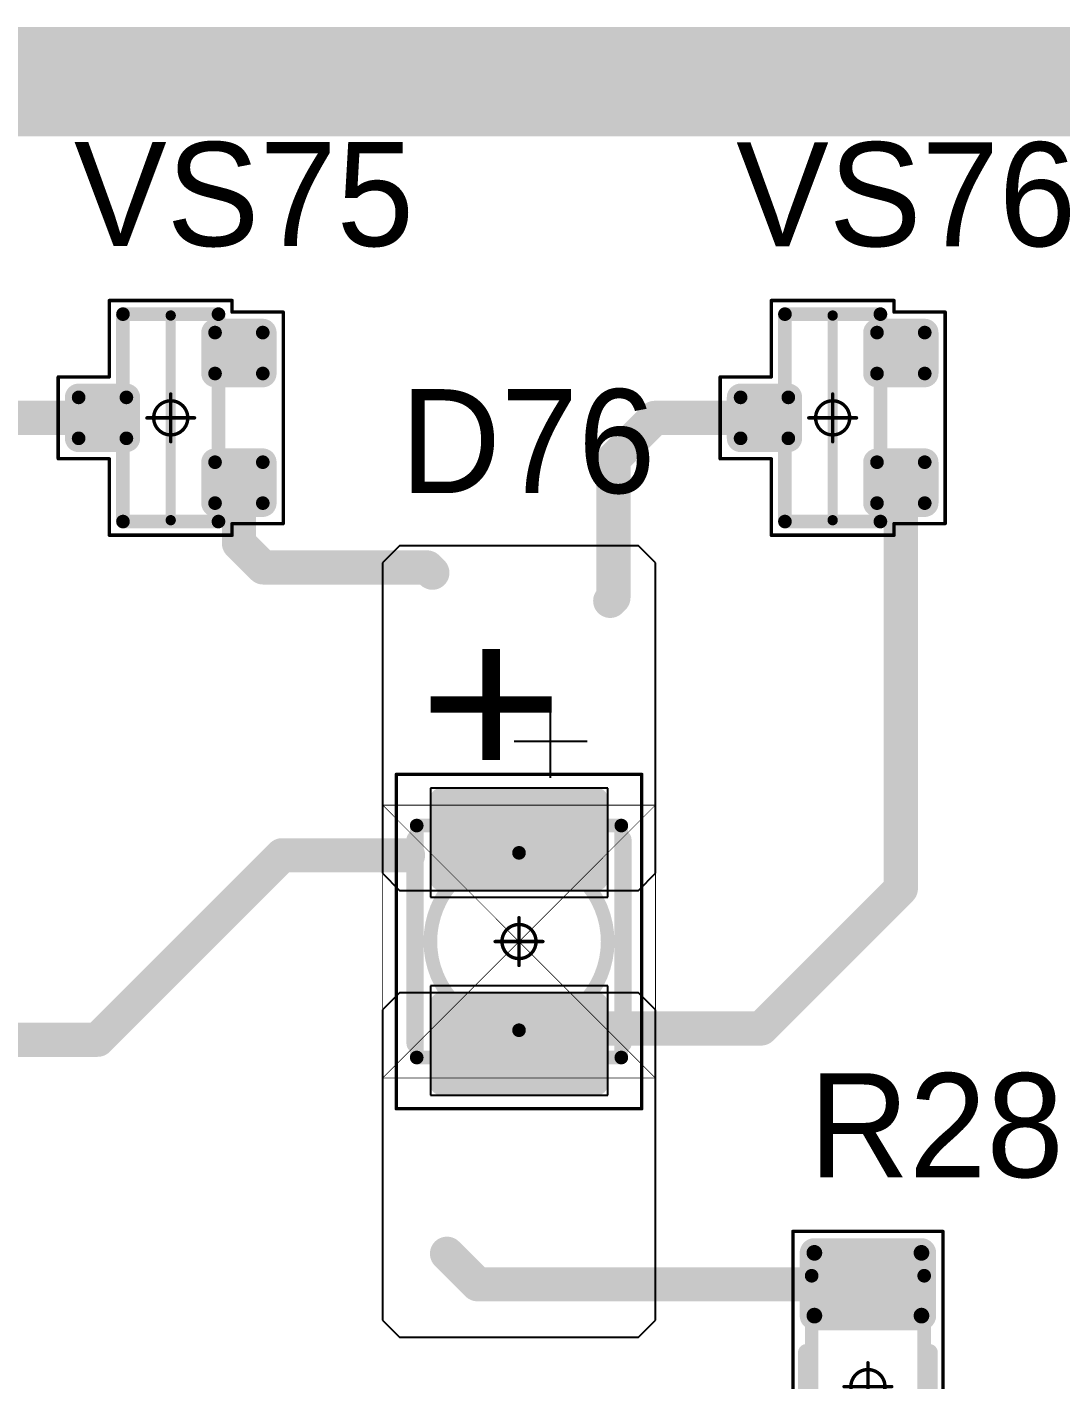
# Model space of a CAD drawing. Header units: millimetres. Extents: x 0 to 1769, y 431 to 1001.
# Drawn here: x 1579.73 to 1594.89, y 587.1 to 606.93 of the extents above; entities that cross this region are included whole.
import ezdxf

# ---------------------------------------------------------------- set-up
doc = ezdxf.new("R2010")
doc.units = ezdxf.units.MM
for name, color, linetype in [('Mechanical13', 56, 'Continuous'), ('Mechanical15', 56, 'Continuous'), ('Mechanical9', 56, 'Continuous'), ('TopLayer', 1, 'Continuous'), ('TopOverlay', 2, 'Continuous'), ('TopPaste', 8, 'Continuous'), ('TopSolder', 216, 'Continuous')]:
    doc.layers.add(name, color=color, linetype=linetype)

# ---------------------------------------------------------------- blocks, each defined once
blk = doc.blocks.new('SOT23_63')
at = {"layer": 'Mechanical13', "const_width": 0.2}
for points in [[(-0.7, 1.52), (-0.7, -1.52)], [(0.7, 1.52), (-0.7, 1.52)], [(0.7, 1.52), (0.7, -1.52)], [(0.7, -1.52), (-0.7, -1.52)]]:
    blk.add_lwpolyline(points, dxfattribs=at)
at = {"layer": 'Mechanical13', "const_width": 0.1}
for points in [[(-0.75, 1.52, 1), (-0.65, 1.52, 1)], [(-0.75, 1.52, 1), (-0.65, 1.52, 1)], [(0.65, 1.52, 1), (0.75, 1.52, 1)], [(0.65, 1.52, 1), (0.75, 1.52, 1)], [(-0.75, -1.52, 1), (-0.65, -1.52, 1)], [(-0.75, -1.52, 1), (-0.65, -1.52, 1)], [(0.65, -1.52, 1), (0.75, -1.52, 1)], [(0.65, -1.52, 1), (0.75, -1.52, 1)]]:
    blk.add_lwpolyline(points, format="xyb", close=True, dxfattribs=at)
at = {"layer": 'Mechanical15', "const_width": 0.05}
for points in [[(0.9, 1.72), (-0.9, 1.72)], [(-0.9, 1.72), (-0.9, 1.55)], [(0.9, 1.72), (0.9, 0.6)], [(-0.9, 1.55), (-1.65, 1.55)], [(-1.65, 1.55), (-1.65, -1.55)], [(1.65, 0.6), (0.9, 0.6)], [(1.65, 0.6), (1.65, -0.6)], [(0, 0.35), (0, -0.35)], [(0.35, 0), (-0.35, 0)], [(0.9, -0.6), (0.9, -1.72)], [(1.65, -0.6), (0.9, -0.6)], [(-0.9, -1.55), (-1.65, -1.55)], [(-0.9, -1.55), (-0.9, -1.72)], [(0.9, -1.72), (-0.9, -1.72)]]:
    blk.add_lwpolyline(points, dxfattribs=at)
at = {"layer": 'Mechanical15'}
for points, const_width in [([(-0.913, 1.72, 1), (-0.888, 1.72, 1)], 0.025), ([(-0.913, 1.72, 1), (-0.888, 1.72, 1)], 0.025), ([(0.888, 1.72, 1), (0.913, 1.72, 1)], 0.025), ([(0.888, 1.72, 1), (0.913, 1.72, 1)], 0.025), ([(-1.662, 1.55, 1), (-1.637, 1.55, 1)], 0.025), ([(-1.662, 1.55, 1), (-1.637, 1.55, 1)], 0.025), ([(-0.913, 1.55, 1), (-0.888, 1.55, 1)], 0.025), ([(-0.913, 1.55, 1), (-0.888, 1.55, 1)], 0.025), ([(0.888, 0.6, 1), (0.913, 0.6, 1)], 0.025), ([(0.888, 0.6, 1), (0.913, 0.6, 1)], 0.025), ([(1.637, 0.6, 1), (1.662, 0.6, 1)], 0.025), ([(1.637, 0.6, 1), (1.662, 0.6, 1)], 0.025), ([(0.25, 0, 1), (-0.25, 0, 1)], 0.05), ([(-0.012, 0.35, 1), (0.012, 0.35, 1)], 0.025), ([(-0.362, 0, 1), (-0.337, 0, 1)], 0.025), ([(-0.262, 0, 1), (-0.238, 0, 1)], 0.025), ([(0.238, 0, 1), (0.262, 0, 1)], 0.025), ([(0.337, 0, 1), (0.362, 0, 1)], 0.025), ([(-0.012, -0.35, 1), (0.012, -0.35, 1)], 0.025), ([(0.888, -0.6, 1), (0.913, -0.6, 1)], 0.025), ([(0.888, -0.6, 1), (0.913, -0.6, 1)], 0.025), ([(1.637, -0.6, 1), (1.662, -0.6, 1)], 0.025), ([(1.637, -0.6, 1), (1.662, -0.6, 1)], 0.025), ([(-1.662, -1.55, 1), (-1.637, -1.55, 1)], 0.025), ([(-1.662, -1.55, 1), (-1.637, -1.55, 1)], 0.025), ([(-0.913, -1.55, 1), (-0.888, -1.55, 1)], 0.025), ([(-0.913, -1.55, 1), (-0.888, -1.55, 1)], 0.025), ([(-0.913, -1.72, 1), (-0.888, -1.72, 1)], 0.025), ([(-0.913, -1.72, 1), (-0.888, -1.72, 1)], 0.025), ([(0.888, -1.72, 1), (0.913, -1.72, 1)], 0.025), ([(0.888, -1.72, 1), (0.913, -1.72, 1)], 0.025)]:
    blk.add_lwpolyline(points, format="xyb", close=True, dxfattribs=dict(at, const_width=const_width))
at = {"layer": 'TopLayer', "const_width": 0.1}
for points in [[(-1.4, 1.25, 1), (-1.3, 1.25, 1)], [(-0.7, 1.25, 1), (-0.6, 1.25, 1)], [(-1.4, 0.65, 1), (-1.3, 0.65, 1)], [(-0.7, 0.65, 1), (-0.6, 0.65, 1)], [(0.6, 0.3, 1), (0.7, 0.3, 1)], [(1.3, 0.3, 1), (1.4, 0.3, 1)], [(0.6, -0.3, 1), (0.7, -0.3, 1)], [(1.3, -0.3, 1), (1.4, -0.3, 1)], [(-1.4, -0.65, 1), (-1.3, -0.65, 1)], [(-0.7, -0.65, 1), (-0.6, -0.65, 1)], [(-1.4, -1.25, 1), (-1.3, -1.25, 1)], [(-0.7, -1.25, 1), (-0.6, -1.25, 1)]]:
    blk.add_lwpolyline(points, format="xyb", close=True, dxfattribs=at)
at = {"layer": 'TopLayer'}
for points in [[(-1.45, 1.25), (-1.45, 0.65), (-0.55, 1.25), (-0.55, 0.65)], [(-1.35, 1.35), (-1.35, 0.55), (-0.65, 1.35), (-0.65, 0.55)], [(0.65, 0.4), (0.65, -0.4), (1.35, 0.4), (1.35, -0.4)], [(0.55, 0.3), (0.55, -0.3), (1.45, 0.3), (1.45, -0.3)], [(-1.35, -0.55), (-1.35, -1.35), (-0.65, -0.55), (-0.65, -1.35)], [(-1.45, -0.65), (-1.45, -1.25), (-0.55, -0.65), (-0.55, -1.25)]]:
    blk.add_solid(points, dxfattribs=at)
at = {"layer": 'TopOverlay', "const_width": 0.15}
blk.add_lwpolyline([(0, 1.5), (0, -1.5)], dxfattribs=at)
at = {"layer": 'TopOverlay', "const_width": 0.075}
for points in [[(-0.038, 1.5, 1), (0.038, 1.5, 1)], [(-0.038, -1.5, 1), (0.038, -1.5, 1)]]:
    blk.add_lwpolyline(points, format="xyb", close=True, dxfattribs=at)
at = {"layer": 'TopPaste', "const_width": 0.075}
for points in [[(-1.387, 1.25, 1), (-1.313, 1.25, 1)], [(-0.687, 1.25, 1), (-0.613, 1.25, 1)], [(-1.387, 0.65, 1), (-1.313, 0.65, 1)], [(-0.687, 0.65, 1), (-0.613, 0.65, 1)], [(0.613, 0.3, 1), (0.687, 0.3, 1)], [(1.313, 0.3, 1), (1.387, 0.3, 1)], [(0.613, -0.3, 1), (0.687, -0.3, 1)], [(1.313, -0.3, 1), (1.387, -0.3, 1)], [(-1.387, -0.65, 1), (-1.313, -0.65, 1)], [(-0.687, -0.65, 1), (-0.613, -0.65, 1)], [(-1.387, -1.25, 1), (-1.313, -1.25, 1)], [(-0.687, -1.25, 1), (-0.613, -1.25, 1)]]:
    blk.add_lwpolyline(points, format="xyb", close=True, dxfattribs=at)
at = {"layer": 'TopPaste'}
for points in [[(-1.425, 1.25), (-1.425, 0.65), (-0.575, 1.25), (-0.575, 0.65)], [(-1.35, 1.325), (-1.35, 0.575), (-0.65, 1.325), (-0.65, 0.575)], [(0.575, 0.3), (0.575, -0.3), (1.425, 0.3), (1.425, -0.3)], [(0.65, 0.375), (0.65, -0.375), (1.35, 0.375), (1.35, -0.375)], [(-1.35, -0.575), (-1.35, -1.325), (-0.65, -0.575), (-0.65, -1.325)], [(-1.425, -0.65), (-1.425, -1.25), (-0.575, -0.65), (-0.575, -1.25)]]:
    blk.add_solid(points, dxfattribs=at)
at = {"layer": 'TopSolder', "const_width": 0.202}
for points in [[(-1.451, 1.25, 1), (-1.249, 1.25, 1)], [(-0.751, 1.25, 1), (-0.549, 1.25, 1)], [(-1.451, 0.65, 1), (-1.249, 0.65, 1)], [(-0.751, 0.65, 1), (-0.549, 0.65, 1)], [(0.549, 0.3, 1), (0.751, 0.3, 1)], [(1.249, 0.3, 1), (1.451, 0.3, 1)], [(0.549, -0.3, 1), (0.751, -0.3, 1)], [(1.249, -0.3, 1), (1.451, -0.3, 1)], [(-1.451, -0.65, 1), (-1.249, -0.65, 1)], [(-0.751, -0.65, 1), (-0.549, -0.65, 1)], [(-1.451, -1.25, 1), (-1.249, -1.25, 1)], [(-0.751, -1.25, 1), (-0.549, -1.25, 1)]]:
    blk.add_lwpolyline(points, format="xyb", close=True, dxfattribs=at)
at = {"layer": 'TopSolder'}
for points in [[(-1.35, 1.452), (-1.35, 0.448), (-0.65, 1.452), (-0.65, 0.448)], [(-1.552, 1.25), (-1.552, 0.65), (-0.448, 1.25), (-0.448, 0.65)], [(0.65, 0.502), (0.65, -0.502), (1.35, 0.502), (1.35, -0.502)], [(0.448, 0.3), (0.448, -0.3), (1.552, 0.3), (1.552, -0.3)], [(-1.35, -0.448), (-1.35, -1.452), (-0.65, -0.448), (-0.65, -1.452)], [(-1.552, -0.65), (-1.552, -1.25), (-0.448, -0.65), (-0.448, -1.25)]]:
    blk.add_solid(points, dxfattribs=at)
blk = doc.blocks.new('SOT23_64')
at = {"layer": 'Mechanical13', "const_width": 0.2}
for points in [[(-0.7, 1.52), (-0.7, -1.52)], [(0.7, 1.52), (-0.7, 1.52)], [(0.7, 1.52), (0.7, -1.52)], [(0.7, -1.52), (-0.7, -1.52)]]:
    blk.add_lwpolyline(points, dxfattribs=at)
at = {"layer": 'Mechanical13', "const_width": 0.1}
for points in [[(-0.75, 1.52, 1), (-0.65, 1.52, 1)], [(-0.75, 1.52, 1), (-0.65, 1.52, 1)], [(0.65, 1.52, 1), (0.75, 1.52, 1)], [(0.65, 1.52, 1), (0.75, 1.52, 1)], [(-0.75, -1.52, 1), (-0.65, -1.52, 1)], [(-0.75, -1.52, 1), (-0.65, -1.52, 1)], [(0.65, -1.52, 1), (0.75, -1.52, 1)], [(0.65, -1.52, 1), (0.75, -1.52, 1)]]:
    blk.add_lwpolyline(points, format="xyb", close=True, dxfattribs=at)
at = {"layer": 'Mechanical15', "const_width": 0.05}
for points in [[(0.9, 1.72), (-0.9, 1.72)], [(-0.9, 1.72), (-0.9, 1.55)], [(0.9, 1.72), (0.9, 0.6)], [(-0.9, 1.55), (-1.65, 1.55)], [(-1.65, 1.55), (-1.65, -1.55)], [(1.65, 0.6), (0.9, 0.6)], [(1.65, 0.6), (1.65, -0.6)], [(0, 0.35), (0, -0.35)], [(0.35, 0), (-0.35, 0)], [(0.9, -0.6), (0.9, -1.72)], [(1.65, -0.6), (0.9, -0.6)], [(-0.9, -1.55), (-1.65, -1.55)], [(-0.9, -1.55), (-0.9, -1.72)], [(0.9, -1.72), (-0.9, -1.72)]]:
    blk.add_lwpolyline(points, dxfattribs=at)
at = {"layer": 'Mechanical15'}
for points, const_width in [([(-0.913, 1.72, 1), (-0.888, 1.72, 1)], 0.025), ([(-0.913, 1.72, 1), (-0.888, 1.72, 1)], 0.025), ([(0.888, 1.72, 1), (0.913, 1.72, 1)], 0.025), ([(0.888, 1.72, 1), (0.913, 1.72, 1)], 0.025), ([(-1.662, 1.55, 1), (-1.637, 1.55, 1)], 0.025), ([(-1.662, 1.55, 1), (-1.637, 1.55, 1)], 0.025), ([(-0.913, 1.55, 1), (-0.888, 1.55, 1)], 0.025), ([(-0.913, 1.55, 1), (-0.888, 1.55, 1)], 0.025), ([(0.888, 0.6, 1), (0.913, 0.6, 1)], 0.025), ([(0.888, 0.6, 1), (0.913, 0.6, 1)], 0.025), ([(1.637, 0.6, 1), (1.662, 0.6, 1)], 0.025), ([(1.637, 0.6, 1), (1.662, 0.6, 1)], 0.025), ([(0.25, 0, 1), (-0.25, 0, 1)], 0.05), ([(-0.012, 0.35, 1), (0.012, 0.35, 1)], 0.025), ([(-0.362, 0, 1), (-0.337, 0, 1)], 0.025), ([(-0.262, 0, 1), (-0.238, 0, 1)], 0.025), ([(0.238, 0, 1), (0.262, 0, 1)], 0.025), ([(0.337, 0, 1), (0.362, 0, 1)], 0.025), ([(-0.012, -0.35, 1), (0.012, -0.35, 1)], 0.025), ([(0.888, -0.6, 1), (0.913, -0.6, 1)], 0.025), ([(0.888, -0.6, 1), (0.913, -0.6, 1)], 0.025), ([(1.637, -0.6, 1), (1.662, -0.6, 1)], 0.025), ([(1.637, -0.6, 1), (1.662, -0.6, 1)], 0.025), ([(-1.662, -1.55, 1), (-1.637, -1.55, 1)], 0.025), ([(-1.662, -1.55, 1), (-1.637, -1.55, 1)], 0.025), ([(-0.913, -1.55, 1), (-0.888, -1.55, 1)], 0.025), ([(-0.913, -1.55, 1), (-0.888, -1.55, 1)], 0.025), ([(-0.913, -1.72, 1), (-0.888, -1.72, 1)], 0.025), ([(-0.913, -1.72, 1), (-0.888, -1.72, 1)], 0.025), ([(0.888, -1.72, 1), (0.913, -1.72, 1)], 0.025), ([(0.888, -1.72, 1), (0.913, -1.72, 1)], 0.025)]:
    blk.add_lwpolyline(points, format="xyb", close=True, dxfattribs=dict(at, const_width=const_width))
at = {"layer": 'TopLayer', "const_width": 0.1}
for points in [[(-1.4, 1.25, 1), (-1.3, 1.25, 1)], [(-0.7, 1.25, 1), (-0.6, 1.25, 1)], [(-1.4, 0.65, 1), (-1.3, 0.65, 1)], [(-0.7, 0.65, 1), (-0.6, 0.65, 1)], [(0.6, 0.3, 1), (0.7, 0.3, 1)], [(1.3, 0.3, 1), (1.4, 0.3, 1)], [(0.6, -0.3, 1), (0.7, -0.3, 1)], [(1.3, -0.3, 1), (1.4, -0.3, 1)], [(-1.4, -0.65, 1), (-1.3, -0.65, 1)], [(-0.7, -0.65, 1), (-0.6, -0.65, 1)], [(-1.4, -1.25, 1), (-1.3, -1.25, 1)], [(-0.7, -1.25, 1), (-0.6, -1.25, 1)]]:
    blk.add_lwpolyline(points, format="xyb", close=True, dxfattribs=at)
at = {"layer": 'TopLayer'}
for points in [[(-1.45, 1.25), (-1.45, 0.65), (-0.55, 1.25), (-0.55, 0.65)], [(-1.35, 1.35), (-1.35, 0.55), (-0.65, 1.35), (-0.65, 0.55)], [(0.65, 0.4), (0.65, -0.4), (1.35, 0.4), (1.35, -0.4)], [(0.55, 0.3), (0.55, -0.3), (1.45, 0.3), (1.45, -0.3)], [(-1.35, -0.55), (-1.35, -1.35), (-0.65, -0.55), (-0.65, -1.35)], [(-1.45, -0.65), (-1.45, -1.25), (-0.55, -0.65), (-0.55, -1.25)]]:
    blk.add_solid(points, dxfattribs=at)
at = {"layer": 'TopOverlay', "const_width": 0.15}
blk.add_lwpolyline([(0, 1.5), (0, -1.5)], dxfattribs=at)
at = {"layer": 'TopOverlay', "const_width": 0.075}
for points in [[(-0.038, 1.5, 1), (0.038, 1.5, 1)], [(-0.038, -1.5, 1), (0.038, -1.5, 1)]]:
    blk.add_lwpolyline(points, format="xyb", close=True, dxfattribs=at)
at = {"layer": 'TopPaste', "const_width": 0.075}
for points in [[(-1.387, 1.25, 1), (-1.313, 1.25, 1)], [(-0.687, 1.25, 1), (-0.613, 1.25, 1)], [(-1.387, 0.65, 1), (-1.313, 0.65, 1)], [(-0.687, 0.65, 1), (-0.613, 0.65, 1)], [(0.613, 0.3, 1), (0.687, 0.3, 1)], [(1.313, 0.3, 1), (1.387, 0.3, 1)], [(0.613, -0.3, 1), (0.687, -0.3, 1)], [(1.313, -0.3, 1), (1.387, -0.3, 1)], [(-1.387, -0.65, 1), (-1.313, -0.65, 1)], [(-0.687, -0.65, 1), (-0.613, -0.65, 1)], [(-1.387, -1.25, 1), (-1.313, -1.25, 1)], [(-0.687, -1.25, 1), (-0.613, -1.25, 1)]]:
    blk.add_lwpolyline(points, format="xyb", close=True, dxfattribs=at)
at = {"layer": 'TopPaste'}
for points in [[(-1.425, 1.25), (-1.425, 0.65), (-0.575, 1.25), (-0.575, 0.65)], [(-1.35, 1.325), (-1.35, 0.575), (-0.65, 1.325), (-0.65, 0.575)], [(0.575, 0.3), (0.575, -0.3), (1.425, 0.3), (1.425, -0.3)], [(0.65, 0.375), (0.65, -0.375), (1.35, 0.375), (1.35, -0.375)], [(-1.35, -0.575), (-1.35, -1.325), (-0.65, -0.575), (-0.65, -1.325)], [(-1.425, -0.65), (-1.425, -1.25), (-0.575, -0.65), (-0.575, -1.25)]]:
    blk.add_solid(points, dxfattribs=at)
at = {"layer": 'TopSolder', "const_width": 0.202}
for points in [[(-1.451, 1.25, 1), (-1.249, 1.25, 1)], [(-0.751, 1.25, 1), (-0.549, 1.25, 1)], [(-1.451, 0.65, 1), (-1.249, 0.65, 1)], [(-0.751, 0.65, 1), (-0.549, 0.65, 1)], [(0.549, 0.3, 1), (0.751, 0.3, 1)], [(1.249, 0.3, 1), (1.451, 0.3, 1)], [(0.549, -0.3, 1), (0.751, -0.3, 1)], [(1.249, -0.3, 1), (1.451, -0.3, 1)], [(-1.451, -0.65, 1), (-1.249, -0.65, 1)], [(-0.751, -0.65, 1), (-0.549, -0.65, 1)], [(-1.451, -1.25, 1), (-1.249, -1.25, 1)], [(-0.751, -1.25, 1), (-0.549, -1.25, 1)]]:
    blk.add_lwpolyline(points, format="xyb", close=True, dxfattribs=at)
at = {"layer": 'TopSolder'}
for points in [[(-1.35, 1.452), (-1.35, 0.448), (-0.65, 1.452), (-0.65, 0.448)], [(-1.552, 1.25), (-1.552, 0.65), (-0.448, 1.25), (-0.448, 0.65)], [(0.65, 0.502), (0.65, -0.502), (1.35, 0.502), (1.35, -0.502)], [(0.448, 0.3), (0.448, -0.3), (1.552, 0.3), (1.552, -0.3)], [(-1.35, -0.448), (-1.35, -1.452), (-0.65, -0.448), (-0.65, -1.452)], [(-1.552, -0.65), (-1.552, -1.25), (-0.448, -0.65), (-0.448, -1.25)]]:
    blk.add_solid(points, dxfattribs=at)
blk = doc.blocks.new('RC1206S_161')
at = {"layer": 'Mechanical13', "const_width": 0.2}
for points in [[(-1.625, 0.825), (1.625, 0.825)], [(-1.625, 0.825), (-1.625, -0.825)], [(1.625, 0.825), (1.625, -0.825)], [(-1.625, -0.825), (1.625, -0.825)]]:
    blk.add_lwpolyline(points, dxfattribs=at)
at = {"layer": 'Mechanical13', "const_width": 0.1}
for points in [[(-1.675, 0.825, 1), (-1.575, 0.825, 1)], [(-1.675, 0.825, 1), (-1.575, 0.825, 1)], [(1.575, 0.825, 1), (1.675, 0.825, 1)], [(1.575, 0.825, 1), (1.675, 0.825, 1)], [(-1.675, -0.825, 1), (-1.575, -0.825, 1)], [(-1.675, -0.825, 1), (-1.575, -0.825, 1)], [(1.575, -0.825, 1), (1.675, -0.825, 1)], [(1.575, -0.825, 1), (1.675, -0.825, 1)]]:
    blk.add_lwpolyline(points, format="xyb", close=True, dxfattribs=at)
at = {"layer": 'Mechanical15', "const_width": 0.05}
for points in [[(-2.275, 1.1), (2.275, 1.1)], [(-2.275, 1.1), (-2.275, -1.1)], [(2.275, 1.1), (2.275, -1.1)], [(0, 0.35), (0, -0.35)], [(-0.35, 0), (0.35, 0)], [(-2.275, -1.1), (2.275, -1.1)]]:
    blk.add_lwpolyline(points, dxfattribs=at)
at = {"layer": 'Mechanical15'}
for points, const_width in [([(-2.287, 1.1, 1), (-2.262, 1.1, 1)], 0.025), ([(-2.287, 1.1, 1), (-2.262, 1.1, 1)], 0.025), ([(2.262, 1.1, 1), (2.287, 1.1, 1)], 0.025), ([(2.262, 1.1, 1), (2.287, 1.1, 1)], 0.025), ([(0.25, 0, 1), (-0.25, 0, 1)], 0.05), ([(-0.012, 0.35, 1), (0.012, 0.35, 1)], 0.025), ([(-0.362, 0, 1), (-0.337, 0, 1)], 0.025), ([(-0.262, 0, 1), (-0.238, 0, 1)], 0.025), ([(0.238, 0, 1), (0.262, 0, 1)], 0.025), ([(0.337, 0, 1), (0.362, 0, 1)], 0.025), ([(-0.012, -0.35, 1), (0.012, -0.35, 1)], 0.025), ([(-2.287, -1.1, 1), (-2.262, -1.1, 1)], 0.025), ([(-2.287, -1.1, 1), (-2.262, -1.1, 1)], 0.025), ([(2.262, -1.1, 1), (2.287, -1.1, 1)], 0.025), ([(2.262, -1.1, 1), (2.287, -1.1, 1)], 0.025)]:
    blk.add_lwpolyline(points, format="xyb", close=True, dxfattribs=dict(at, const_width=const_width))
at = {"layer": 'TopLayer', "const_width": 0.115}
for points in [[(-2.018, 0.785, 1), (-1.903, 0.785, 1)], [(-1.098, 0.785, 1), (-0.983, 0.785, 1)], [(0.983, 0.785, 1), (1.098, 0.785, 1)], [(1.903, 0.785, 1), (2.018, 0.785, 1)], [(-2.018, -0.785, 1), (-1.903, -0.785, 1)], [(-1.098, -0.785, 1), (-0.983, -0.785, 1)], [(0.983, -0.785, 1), (1.098, -0.785, 1)], [(1.903, -0.785, 1), (2.018, -0.785, 1)]]:
    blk.add_lwpolyline(points, format="xyb", close=True, dxfattribs=at)
at = {"layer": 'TopLayer'}
for points in [[(-1.96, -0.9), (-1.04, -0.9), (-1.96, 0.9), (-1.04, 0.9)], [(1.04, -0.9), (1.96, -0.9), (1.04, 0.9), (1.96, 0.9)], [(-2.075, -0.785), (-0.925, -0.785), (-2.075, 0.785), (-0.925, 0.785)], [(0.925, -0.785), (2.075, -0.785), (0.925, 0.785), (2.075, 0.785)]]:
    blk.add_solid(points, dxfattribs=at)
at = {"layer": 'TopOverlay', "const_width": 0.25}
for points in [[(-0.5, 0.9), (0.5, 0.9)], [(-0.5, -0.9), (0.5, -0.9)]]:
    blk.add_lwpolyline(points, dxfattribs=at)
at = {"layer": 'TopOverlay', "const_width": 0.125}
for points in [[(-0.562, 0.9, 1), (-0.437, 0.9, 1)], [(0.437, 0.9, 1), (0.562, 0.9, 1)], [(-0.562, -0.9, 1), (-0.437, -0.9, 1)], [(0.437, -0.9, 1), (0.562, -0.9, 1)]]:
    blk.add_lwpolyline(points, format="xyb", close=True, dxfattribs=at)
at = {"layer": 'TopPaste', "const_width": 0.09}
for points in [[(-2.005, 0.785, 1), (-1.915, 0.785, 1)], [(-1.085, 0.785, 1), (-0.995, 0.785, 1)], [(0.995, 0.785, 1), (1.085, 0.785, 1)], [(1.915, 0.785, 1), (2.005, 0.785, 1)], [(-2.005, -0.785, 1), (-1.915, -0.785, 1)], [(-1.085, -0.785, 1), (-0.995, -0.785, 1)], [(0.995, -0.785, 1), (1.085, -0.785, 1)], [(1.915, -0.785, 1), (2.005, -0.785, 1)]]:
    blk.add_lwpolyline(points, format="xyb", close=True, dxfattribs=at)
at = {"layer": 'TopPaste'}
for points in [[(-1.96, -0.875), (-1.04, -0.875), (-1.96, 0.875), (-1.04, 0.875)], [(1.04, -0.875), (1.96, -0.875), (1.04, 0.875), (1.96, 0.875)], [(-2.05, -0.785), (-0.95, -0.785), (-2.05, 0.785), (-0.95, 0.785)], [(0.95, -0.785), (2.05, -0.785), (0.95, 0.785), (2.05, 0.785)]]:
    blk.add_solid(points, dxfattribs=at)
at = {"layer": 'TopSolder', "const_width": 0.215}
for points in [[(-2.068, 0.785, 1), (-1.853, 0.785, 1)], [(-1.148, 0.785, 1), (-0.933, 0.785, 1)], [(0.933, 0.785, 1), (1.148, 0.785, 1)], [(1.853, 0.785, 1), (2.068, 0.785, 1)], [(-2.068, -0.785, 1), (-1.853, -0.785, 1)], [(-1.148, -0.785, 1), (-0.933, -0.785, 1)], [(0.933, -0.785, 1), (1.148, -0.785, 1)], [(1.853, -0.785, 1), (2.068, -0.785, 1)]]:
    blk.add_lwpolyline(points, format="xyb", close=True, dxfattribs=at)
at = {"layer": 'TopSolder'}
for points in [[(-1.96, -1), (-1.04, -1), (-1.96, 1), (-1.04, 1)], [(1.04, -1), (1.96, -1), (1.04, 1), (1.96, 1)], [(-2.175, -0.785), (-0.825, -0.785), (-2.175, 0.785), (-0.825, 0.785)], [(0.825, -0.785), (2.175, -0.785), (0.825, 0.785), (2.175, 0.785)]]:
    blk.add_solid(points, dxfattribs=at)
blk = doc.blocks.new('T66G_251')
at = {"layer": 'Mechanical13'}
for p, q in [((2.936, 0.071), (2.936, -1)), ((2.4, -0.464), (3.471, -0.464))]:
    blk.add_line(p, q, dxfattribs=at)
at = {"layer": 'Mechanical13', "const_width": 0.2}
for points in [[(-1.7, 1.5), (1.7, 1.5)], [(-1.7, 1.5), (-1.7, -1.5)], [(1.7, 1.5), (1.7, -1.5)], [(-1.7, -1.5), (1.7, -1.5)]]:
    blk.add_lwpolyline(points, dxfattribs=at)
at = {"layer": 'Mechanical13'}
for points, const_width in [([(-1.75, 1.5, 1), (-1.65, 1.5, 1)], 0.1), ([(-1.75, 1.5, 1), (-1.65, 1.5, 1)], 0.1), ([(1.65, 1.5, 1), (1.75, 1.5, 1)], 0.1), ([(1.65, 1.5, 1), (1.75, 1.5, 1)], 0.1), ([(1.3, 0, 1), (-1.3, 0, 1)], 0.2), ([(-1.35, 0, 1), (-1.25, 0, 1)], 0.1), ([(1.25, 0, 1), (1.35, 0, 1)], 0.1), ([(-1.75, -1.5, 1), (-1.65, -1.5, 1)], 0.1), ([(-1.75, -1.5, 1), (-1.65, -1.5, 1)], 0.1), ([(1.65, -1.5, 1), (1.75, -1.5, 1)], 0.1), ([(1.65, -1.5, 1), (1.75, -1.5, 1)], 0.1)]:
    blk.add_lwpolyline(points, format="xyb", close=True, dxfattribs=dict(at, const_width=const_width))
at = {"layer": 'Mechanical15', "const_width": 0.05}
for points in [[(-2.45, 1.8), (-2.45, -1.8)], [(-2.45, 1.8), (2.45, 1.8)], [(2.45, 1.8), (2.45, -1.8)], [(0, 0.35), (0, -0.35)], [(-0.35, 0), (0.35, 0)], [(-2.45, -1.8), (2.45, -1.8)]]:
    blk.add_lwpolyline(points, dxfattribs=at)
at = {"layer": 'Mechanical15'}
for points, const_width in [([(-2.462, 1.8, 1), (-2.438, 1.8, 1)], 0.025), ([(-2.462, 1.8, 1), (-2.438, 1.8, 1)], 0.025), ([(2.438, 1.8, 1), (2.462, 1.8, 1)], 0.025), ([(2.438, 1.8, 1), (2.462, 1.8, 1)], 0.025), ([(0.25, 0, 1), (-0.25, 0, 1)], 0.05), ([(-0.012, 0.35, 1), (0.012, 0.35, 1)], 0.025), ([(-0.362, 0, 1), (-0.337, 0, 1)], 0.025), ([(-0.262, 0, 1), (-0.238, 0, 1)], 0.025), ([(0.238, 0, 1), (0.262, 0, 1)], 0.025), ([(0.337, 0, 1), (0.362, 0, 1)], 0.025), ([(-0.012, -0.35, 1), (0.012, -0.35, 1)], 0.025), ([(-2.462, -1.8, 1), (-2.438, -1.8, 1)], 0.025), ([(-2.462, -1.8, 1), (-2.438, -1.8, 1)], 0.025), ([(2.438, -1.8, 1), (2.462, -1.8, 1)], 0.025), ([(2.438, -1.8, 1), (2.462, -1.8, 1)], 0.025)]:
    blk.add_lwpolyline(points, format="xyb", close=True, dxfattribs=dict(at, const_width=const_width))
at = {"layer": 'TopLayer'}
for p, q in [((-5.55, 2), (-5.8, 1.75)), ((-1, 2), (-5.55, 2)), ((-0.75, 1.75), (-1, 2)), ((1, 2), (0.75, 1.75)), ((5.55, 2), (1, 2)), ((5.8, 1.75), (5.55, 2)), ((-5.8, 1.75), (-5.8, -1.75)), ((-0.75, -1.75), (-0.75, 1.75)), ((0.75, 1.75), (0.75, -1.75)), ((5.8, -1.75), (5.8, 1.75)), ((-5.8, -1.75), (-5.55, -2)), ((-1, -2), (-0.75, -1.75)), ((0.75, -1.75), (1, -2)), ((5.55, -2), (5.8, -1.75)), ((-5.55, -2), (-1, -2)), ((1, -2), (5.55, -2))]:
    blk.add_line(p, q, dxfattribs=at)
at = {"layer": 'TopLayer', "const_width": 0.15}
for points in [[(-2.175, 1.15, 1), (-2.025, 1.15, 1)], [(-0.975, 1.15, 1), (-0.825, 1.15, 1)], [(0.825, 1.15, 1), (0.975, 1.15, 1)], [(2.025, 1.15, 1), (2.175, 1.15, 1)], [(-2.175, -1.15, 1), (-2.025, -1.15, 1)], [(-0.975, -1.15, 1), (-0.825, -1.15, 1)], [(0.825, -1.15, 1), (0.975, -1.15, 1)], [(2.025, -1.15, 1), (2.175, -1.15, 1)]]:
    blk.add_lwpolyline(points, format="xyb", close=True, dxfattribs=at)
at = {"layer": 'TopLayer'}
for points in [[(-0.9, 1.3), (-2.1, 1.3), (-0.9, -1.3), (-2.1, -1.3)], [(2.1, 1.3), (0.9, 1.3), (2.1, -1.3), (0.9, -1.3)], [(-0.75, 1.15), (-2.25, 1.15), (-0.75, -1.15), (-2.25, -1.15)], [(2.25, 1.15), (0.75, 1.15), (2.25, -1.15), (0.75, -1.15)]]:
    blk.add_solid(points, dxfattribs=at)
at = {"layer": 'TopOverlay', "const_width": 0.25}
for points in [[(-1.5, 1.525), (1.5, 1.525)], [(-1.5, -1.525), (1.5, -1.525)]]:
    blk.add_lwpolyline(points, dxfattribs=at)
at = {"layer": 'TopOverlay', "const_width": 0.125}
for points in [[(-1.562, 1.525, 1), (-1.438, 1.525, 1)], [(1.438, 1.525, 1), (1.562, 1.525, 1)], [(-1.562, -1.525, 1), (-1.438, -1.525, 1)], [(1.438, -1.525, 1), (1.562, -1.525, 1)]]:
    blk.add_lwpolyline(points, format="xyb", close=True, dxfattribs=at)
at = {"layer": 'TopPaste', "const_width": 0.125}
for points in [[(-2.163, 1.15, 1), (-2.038, 1.15, 1)], [(-0.963, 1.15, 1), (-0.838, 1.15, 1)], [(0.838, 1.15, 1), (0.963, 1.15, 1)], [(2.038, 1.15, 1), (2.163, 1.15, 1)], [(-2.163, -1.15, 1), (-2.038, -1.15, 1)], [(-0.963, -1.15, 1), (-0.838, -1.15, 1)], [(0.838, -1.15, 1), (0.963, -1.15, 1)], [(2.038, -1.15, 1), (2.163, -1.15, 1)]]:
    blk.add_lwpolyline(points, format="xyb", close=True, dxfattribs=at)
at = {"layer": 'TopPaste'}
for points in [[(-0.9, 1.275), (-2.1, 1.275), (-0.9, -1.275), (-2.1, -1.275)], [(2.1, 1.275), (0.9, 1.275), (2.1, -1.275), (0.9, -1.275)], [(-0.775, 1.15), (-2.225, 1.15), (-0.775, -1.15), (-2.225, -1.15)], [(2.225, 1.15), (0.775, 1.15), (2.225, -1.15), (0.775, -1.15)]]:
    blk.add_solid(points, dxfattribs=at)
at = {"layer": 'TopSolder'}
for p, q in [((-2.25, 1.3), (-2.25, -1.3)), ((-0.65, 1.3), (-2.25, 1.3)), ((-0.65, -1.3), (-0.65, 1.3)), ((0.65, 1.3), (0.65, -1.3)), ((2.25, 1.3), (0.65, 1.3)), ((2.25, -1.3), (2.25, 1.3)), ((-2.25, -1.3), (-0.65, -1.3)), ((0.65, -1.3), (2.25, -1.3))]:
    blk.add_line(p, q, dxfattribs=at)
at = {"layer": 'TopOverlay'}
blk.add_text('+', height=2.5, dxfattribs=at).set_placement((2.5, -0.8))

msp = doc.modelspace()

# ---------------------------------------------------------------- linework, layer by layer
at = {"layer": 'Mechanical9'}
for points, const_width in [([(1584.94, 591.528), (1584.94, 595.528)], 0.0127), ([(1584.94, 595.528), (1588.94, 595.528)], 0.0127), ([(1584.94, 595.528), (1588.94, 591.528)], 0.01), ([(1584.94, 591.528), (1588.94, 595.528)], 0.01), ([(1588.94, 591.528), (1588.94, 595.528)], 0.0127), ([(1584.94, 591.528), (1588.94, 591.528)], 0.0127)]:
    msp.add_lwpolyline(points, dxfattribs=dict(at, const_width=const_width))
for points, const_width in [([(1584.937, 595.528, 1), (1584.943, 595.528, 1)], 0.00635), ([(1584.937, 595.528, 1), (1584.943, 595.528, 1)], 0.00635), ([(1584.937, 595.528, 1), (1584.942, 595.528, 1)], 0.005), ([(1588.937, 595.528, 1), (1588.943, 595.528, 1)], 0.00635), ([(1588.937, 595.528, 1), (1588.943, 595.528, 1)], 0.00635), ([(1588.937, 595.528, 1), (1588.942, 595.528, 1)], 0.005), ([(1584.937, 591.528, 1), (1584.943, 591.528, 1)], 0.00635), ([(1584.937, 591.528, 1), (1584.943, 591.528, 1)], 0.00635), ([(1584.937, 591.528, 1), (1584.942, 591.528, 1)], 0.005), ([(1588.937, 591.528, 1), (1588.943, 591.528, 1)], 0.00635), ([(1588.937, 591.528, 1), (1588.943, 591.528, 1)], 0.00635), ([(1588.937, 591.528, 1), (1588.942, 591.528, 1)], 0.005)]:
    msp.add_lwpolyline(points, format="xyb", close=True, dxfattribs=dict(at, const_width=const_width))
at = {"layer": 'TopLayer'}
for points, const_width in [([(1570.929, 606.132), (1601.075, 606.132)], 1.6), ([(1579.226, 601.204), (1580.833, 601.204)], 0.5), ([(1588.325, 600.598), (1588.931, 601.204)], 0.5), ([(1588.931, 601.204), (1590.539, 601.204)], 0.5), ([(1588.325, 598.569), (1588.325, 600.598)], 0.5), ([(1582.833, 599.366), (1582.833, 600.254)], 0.5), ([(1592.539, 594.302), (1592.539, 600.254)], 0.5), ([(1582.833, 599.366), (1583.189, 599.011)], 0.5), ([(1583.189, 599.011), (1585.593, 599.011)], 0.5), ([(1585.593, 599.011), (1585.67, 598.934)], 0.5), ([(1588.277, 598.521), (1588.325, 598.569)], 0.5), ([(1580.762, 592.088), (1583.466, 594.793)], 0.5), ([(1583.466, 594.793), (1585.313, 594.793)], 0.5), ([(1590.49, 592.253), (1592.539, 594.302)], 0.5), ([(1577.001, 592.088), (1580.762, 592.088)], 0.5), ([(1588.012, 592.253), (1590.49, 592.253)], 0.5), ([(1585.884, 588.952), (1586.332, 588.504)], 0.5), ([(1586.332, 588.504), (1592.056, 588.504)], 0.5), ([(1592.056, 588.504), (1592.057, 588.505)], 0.5)]:
    msp.add_lwpolyline(points, dxfattribs=dict(at, const_width=const_width))
at = {"layer": 'TopLayer', "const_width": 0.25}
for points in [[(1580.708, 601.204, 1), (1580.958, 601.204, 1)], [(1588.806, 601.204, 1), (1589.056, 601.204, 1)], [(1588.806, 601.204, 1), (1589.056, 601.204, 1)], [(1590.414, 601.204, 1), (1590.664, 601.204, 1)], [(1588.2, 600.598, 1), (1588.45, 600.598, 1)], [(1588.2, 600.598, 1), (1588.45, 600.598, 1)], [(1582.708, 600.254, 1), (1582.958, 600.254, 1)], [(1592.414, 600.254, 1), (1592.664, 600.254, 1)], [(1582.708, 599.366, 1), (1582.958, 599.366, 1)], [(1582.708, 599.366, 1), (1582.958, 599.366, 1)], [(1583.064, 599.011, 1), (1583.314, 599.011, 1)], [(1583.064, 599.011, 1), (1583.314, 599.011, 1)], [(1585.468, 599.011, 1), (1585.718, 599.011, 1)], [(1585.468, 599.011, 1), (1585.718, 599.011, 1)], [(1585.545, 598.934, 1), (1585.795, 598.934, 1)], [(1588.152, 598.521, 1), (1588.402, 598.521, 1)], [(1588.2, 598.569, 1), (1588.45, 598.569, 1)], [(1588.2, 598.569, 1), (1588.45, 598.569, 1)], [(1583.341, 594.793, 1), (1583.591, 594.793, 1)], [(1583.341, 594.793, 1), (1583.591, 594.793, 1)], [(1585.188, 594.793, 1), (1585.438, 594.793, 1)], [(1592.414, 594.302, 1), (1592.664, 594.302, 1)], [(1592.414, 594.302, 1), (1592.664, 594.302, 1)], [(1580.637, 592.088, 1), (1580.887, 592.088, 1)], [(1580.637, 592.088, 1), (1580.887, 592.088, 1)], [(1587.887, 592.253, 1), (1588.137, 592.253, 1)], [(1590.365, 592.253, 1), (1590.615, 592.253, 1)], [(1590.365, 592.253, 1), (1590.615, 592.253, 1)], [(1585.759, 588.952, 1), (1586.009, 588.952, 1)], [(1586.207, 588.504, 1), (1586.457, 588.504, 1)], [(1586.207, 588.504, 1), (1586.457, 588.504, 1)], [(1591.931, 588.504, 1), (1592.181, 588.504, 1)], [(1591.931, 588.504, 1), (1592.181, 588.504, 1)], [(1591.932, 588.505, 1), (1592.182, 588.505, 1)]]:
    msp.add_lwpolyline(points, format="xyb", close=True, dxfattribs=at)

# ---------------------------------------------------------------- block references
for name, p, rotation in [('SOT23_64', (1581.833, 601.204), 180), ('SOT23_63', (1591.539, 601.204), 180), ('T66G_251', (1586.94, 593.528), 90), ('RC1206S_161', (1592.056, 587.004), 90)]:
    msp.add_blockref(name, p, dxfattribs=dict(rotation=rotation))

# ---------------------------------------------------------------- texts
at = {"layer": 'TopOverlay'}
for s, p in [('VS75', (1580.415, 603.722)), ('VS76', (1590.124, 603.72)), ('D76', (1585.201, 600.101)), ('R28', (1591.189, 590.074))]:
    msp.add_text(s, height=1.524, dxfattribs=at).set_placement(p)

doc.saveas('drawing.dxf')
